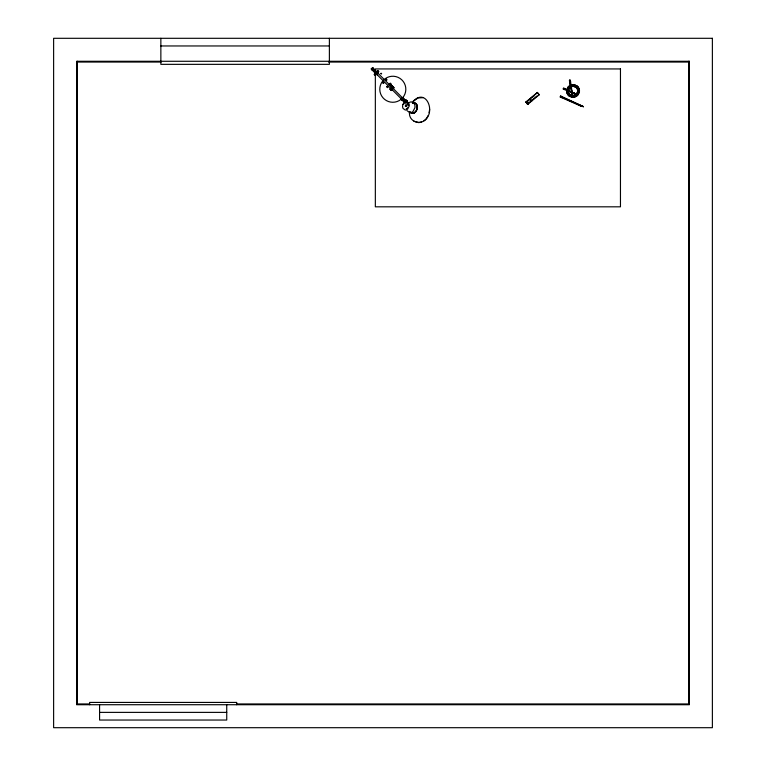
<?xml version="1.0" encoding="UTF-8"?>
<svg xmlns="http://www.w3.org/2000/svg" width="766" height="766" viewBox="0 0 766 766"><rect width="100%" height="100%" fill="white"/><g stroke="black" fill="none" stroke-linecap="round" stroke-linejoin="round"><path stroke-width="1.15" d="M563.307 88.856L563.709 88.243L564.063 88.971M563.776 88.933L563.853 88.31L564.054 89.392L575.936 94.113L564.073 88.55M563.814 88.808L564.015 89.363M564.159 88.664L564.035 89.296L564.274 88.444M564.542 88.76L564.14 89.373L563.336 89.105M564.197 89.498L563.211 88.76L564.312 89.517L564.82 89.028L563.872 88.684M564.733 88.808L564.025 88.387L563.671 89.162M406.353 105.517C406.756 105.028 404.668 107.192 406.114 105.066M404.965 103.094L405.386 102.836L404.984 103.171M405.425 105.957L406.085 106.35L406.516 105.775M406.286 106.129L405.97 105.229L405.463 105.995M405.798 106.35L406.229 105.469M563.719 89.229L564.753 88.923M409.925 111.97C416.714 118.318 421.013 100.882 412.395 102.96L414.578 102.836C420.62 105.172 415.756 116.604 410.241 112.401M381.152 73.909L381.114 73.172M413.037 101.409C426.423 87.113 436.496 113.033 423.924 120.75M429.084 112.707L429.64 109.423M569.444 80.315L572.528 95.204L572.441 93.758A2.748 1.609 -10.2 0 1 572.336 94.046L572.221 93.988M569.511 81.359C570.23 79.731 570.392 83.101 570.019 81.004M570.383 80.631L569.875 80.037M569.473 81.004L570.067 80.727M563.92 89L564.446 88.511L575.86 93.998M564.657 89.086L564.59 89.354M578.77 93.174C580.331 89.612 577.688 85.227 573.83 84.902A6.329 6.329 0 0 0 572.212 84.94M526.242 102.395L527.372 103.745M526.941 103.228L527.343 104.061L532.274 99.925M527.267 103.611L527.755 104.195L526.031 102.137L537.502 92.542L539.293 94.697M417.125 109.165L416.972 105.153L415.565 103.305M570.201 80.976L569.578 81.416L570.239 81.522M406.047 105.258L405.31 106.043L406.296 106.33M560.166 96.976L560.588 96.028M560.339 97.052L560.76 96.104M560.453 97.1L560.875 96.152M560.731 97.225L561.152 96.277M561.057 97.378L561.478 96.43M561.334 97.502L561.756 96.545L561.449 97.541M561.612 97.617L562.033 96.669L583.433 106.598M583.357 106.57L581.212 106.273L561.631 97.588M406.21 106.101L406.267 105.603M569.531 81.464L569.885 79.999M569.636 81.129L570.325 81.282L570.239 80.612M570.402 81.541L570.392 80.554M568.056 87.314L566.83 90.283A6.023 6.023 0 0 0 569.253 95.922L572.25 97.081A6.329 6.329 0 0 0 577.966 94.563L579.259 91.633A6.023 6.023 0 0 0 576.836 85.993L573.839 84.834M416.58 110.419L413.927 112.985L411.802 113.109M427.878 115.81C424.163 126.639 407.952 123.202 409.523 111.702M574.845 93.931L575.927 94.141L574.356 93.251M407.617 104.176L408.479 103.151M574.605 93.117L574.069 93.825M570.536 81.378L569.492 81.292L570.488 81.119L572.556 95.176L569.626 80.708M569.435 80.497L572.394 94.994M570.306 81.024L570.344 81.589M372.391 67.791L371.28 68.844L402.763 100.327L403.845 99.235L372.515 67.695L378.385 73.565M371.596 69.38L371.95 69.945M372.266 69.83L373.348 68.758M374.995 72.559L376.077 71.477M375.263 73.038L375.666 73.66M375.369 72.923L376.46 71.851M376.671 71.631L377.485 72.444M377.399 72.579L376.748 71.927M376.365 74.139L376.824 74.599M391.886 87.065L392.632 86.319M391.33 89.536L391.895 89.89M401.374 99.369L402.409 97.809M401.71 99.791L403.021 98.412M402.198 99.973L401.183 98.747L404.793 102.357M402.37 99.934L403.462 98.852M406.746 100.844L407.273 101.074M407.292 101.169L406.736 100.834L407.234 101.332M413.152 101.514L417.853 97.981L423.033 97.675M405.434 105.268L406.459 105.402M525.83 102.146L537.512 92.38M526.252 102.5L530.493 98.881M531.728 97.857L534.371 95.635M526.51 102.711L527.046 103.362M532.782 99.513L533.28 99.092M533.596 98.824L536.028 96.794M536.334 96.535L537.023 95.961M527.707 104.387L539.388 94.62M574.969 93.749L575.017 93.72A2.748 1.446 -66.1 0 0 574.816 93.452L575.898 94.132M421.424 122.053L418.801 122.646L413.918 121.248M380.884 73.641L381.65 73.718M563.68 88.167L564.753 88.789M160.86 45.96L329.38 45.96M77.366 62.046L161.099 62.046M328.576 62.046L688.634 62.046M89.622 703.954L77.366 703.954L77.366 61.28M236.694 703.954L688.634 703.954L688.634 61.28M99.58 712.38L226.736 712.38M572.058 94.026L572.374 94.888M575.687 94.141L574.222 93.548M526.347 102.52L526.031 102.137L527.784 104.166M575.793 94.084L564.063 88.693M408.594 104.195L408.144 104.061A1.896 1.513 -60.6 0 0 407.196 104.262M583.376 106.733L561.756 97.292M561.89 96.995L583.328 106.637M569.291 95.855L570.699 96.631M569.301 95.865L566.917 91.872L568.123 87.353A6.329 6.329 0 0 1 570.651 85.38M410.049 111.884L410.844 112.65M402.763 97.943L402.37 97.55L406.669 102.069M407.033 102.213L402.514 97.694M377.983 70.568L378.854 71.429M386.131 78.927L387.002 79.798M390.277 83.111L391.148 83.973M377.657 70.893L378.528 71.755M385.805 79.252L386.677 80.124M389.951 83.427L390.823 84.298M377.447 71.104L378.308 71.975M391.139 84.825L394.088 87.774M407.244 101.342L406.516 101.045M385.595 79.472L386.457 80.334M389.741 83.647L393.973 87.879M406.526 101.055L407.014 101.552M392.987 87.736L393.513 88.262M372.937 67.906L373.473 68.442M377.705 72.665L378.241 73.201M393.006 87.755L393.418 88.387M390.497 85.457L393.504 88.684M406.612 101.792L406.88 102.28M388.984 84.404L389.846 85.275M371.213 68.997L377.083 74.867M392.202 89.986L390.516 88.301L389.837 89.115L391.292 90.56M390.411 88.406L392.096 90.091M382.99 82.067L383.862 82.939M387.156 86.261L388.017 87.123M389.951 89L391.407 90.455M374.651 73.9L375.512 74.771M374.43 74.12L375.302 74.991M382.78 82.288L383.642 83.149M386.935 86.481L387.807 87.343M374.105 74.446L374.976 75.317M382.454 82.613L383.316 83.475M386.61 86.807L387.481 87.669M401.212 98.776L404.678 102.462L402.409 100.183M401.25 99.245L402.15 100.145M537.32 92.686L539.044 94.754M529.957 98.699L531.834 100.94M530.11 99.207L531.336 100.719M526.749 101.533L528.463 103.602M526.347 101.868L528.071 103.927M526.204 101.993L527.927 104.052M407.119 110.706L409.781 112.631A4.424 3.543 -60.6 0 0 412.998 111.434L414.885 107.805A6.425 5.142 -60.6 0 0 414.349 103.879L411.696 101.945A4.424 3.543 -60.6 0 0 409.494 102.405M571.704 93.318L571.704 93.318A1.197 0.498 -61.2 0 0 571.829 93.471M570.287 80.286L570.546 81.32M329.38 38.3L329.38 64.344L160.86 64.344L160.86 38.3M236.694 704.72L236.694 702.422L89.622 702.422L89.622 704.72M226.736 704.768L226.736 720.04L99.58 720.04L99.58 704.768M570.115 87.276A4.902 4.902 0 0 0 569.234 88.157L568.286 90.436A4.615 4.615 0 0 0 570.143 94.754L572.432 95.645A4.902 4.902 0 0 0 576.855 93.749L577.794 91.48A4.615 4.615 0 0 0 575.946 87.152L573.648 86.271A4.902 4.902 0 0 0 571.187 86.635M570.555 85.15A6.597 6.597 0 0 0 567.912 87.2L566.649 90.254A6.205 6.205 0 0 0 569.138 96.066L572.231 97.263A6.597 6.597 0 0 0 578.177 94.716L579.441 91.652A6.205 6.205 0 0 0 576.951 85.84L573.858 84.653A6.597 6.597 0 0 0 572.173 84.681M383.603 80.047A13.022 13.022 0 0 1 405.233 85.361A13.022 13.022 0 0 1 390.497 102.069A13.022 13.022 0 0 1 382.521 81.273M403.261 106.148L403.261 106.148M403.73 104.3L403.739 104.214M406.459 102.797L406.938 102.749L406.459 102.797M408.087 105.44L408.565 105.411L408.087 105.44M404.888 108.782L404.888 108.782M406.373 108.552L406.861 108.456L406.373 108.552M407.646 103.707L407.531 104.358L407.646 103.707M407.608 107.269L407.636 107.192M403.692 107.805L403.692 107.805M567.491 88.818L567.089 90.311A5.764 5.764 0 0 0 569.397 95.712L572.279 96.822A6.147 6.147 0 0 0 577.823 94.448L579 91.594A5.764 5.764 0 0 0 576.683 86.204L573.811 85.093A6.147 6.147 0 0 0 568.267 87.468L567.491 88.818M568.784 89.306L568.477 90.455A4.424 4.424 0 0 0 570.258 94.611L572.461 95.463A4.711 4.711 0 0 0 576.702 93.634L577.612 91.451A4.424 4.424 0 0 0 575.831 87.305L573.629 86.453A4.711 4.711 0 0 0 569.377 88.272L568.784 89.306M402.973 104.348L402.667 105.411A5.008 4.012 -60.6 0 0 403.088 108.466L405.157 109.978A3.447 2.758 -60.6 0 0 407.665 109.04L409.14 106.215A5.008 4.012 -60.6 0 0 408.718 103.151L406.65 101.648A3.447 2.758 -60.6 0 0 404.142 102.577L402.973 104.348M403.711 98.67L402.782 97.742L403.711 98.67M405.97 99.848L407.589 102.127L405.97 99.848M581.356 105.794L581.011 105.469A2.748 2.748 0 0 1 581.356 105.794L581.279 105.813M581.279 106.12L580.685 106.034A1.197 0.843 23.9 0 0 581.279 106.12L580.982 105.804A1.159 0.823 23.9 0 1 581.279 106.12M712.38 38.3L53.62 38.3L53.62 727.7L712.38 727.7L712.38 38.3M689.4 61.28L76.6 61.28L76.6 704.72L689.4 704.72L689.4 61.28M620.46 68.94L375.34 68.94L375.34 206.82L620.46 206.82L620.46 68.94"/></g></svg>
